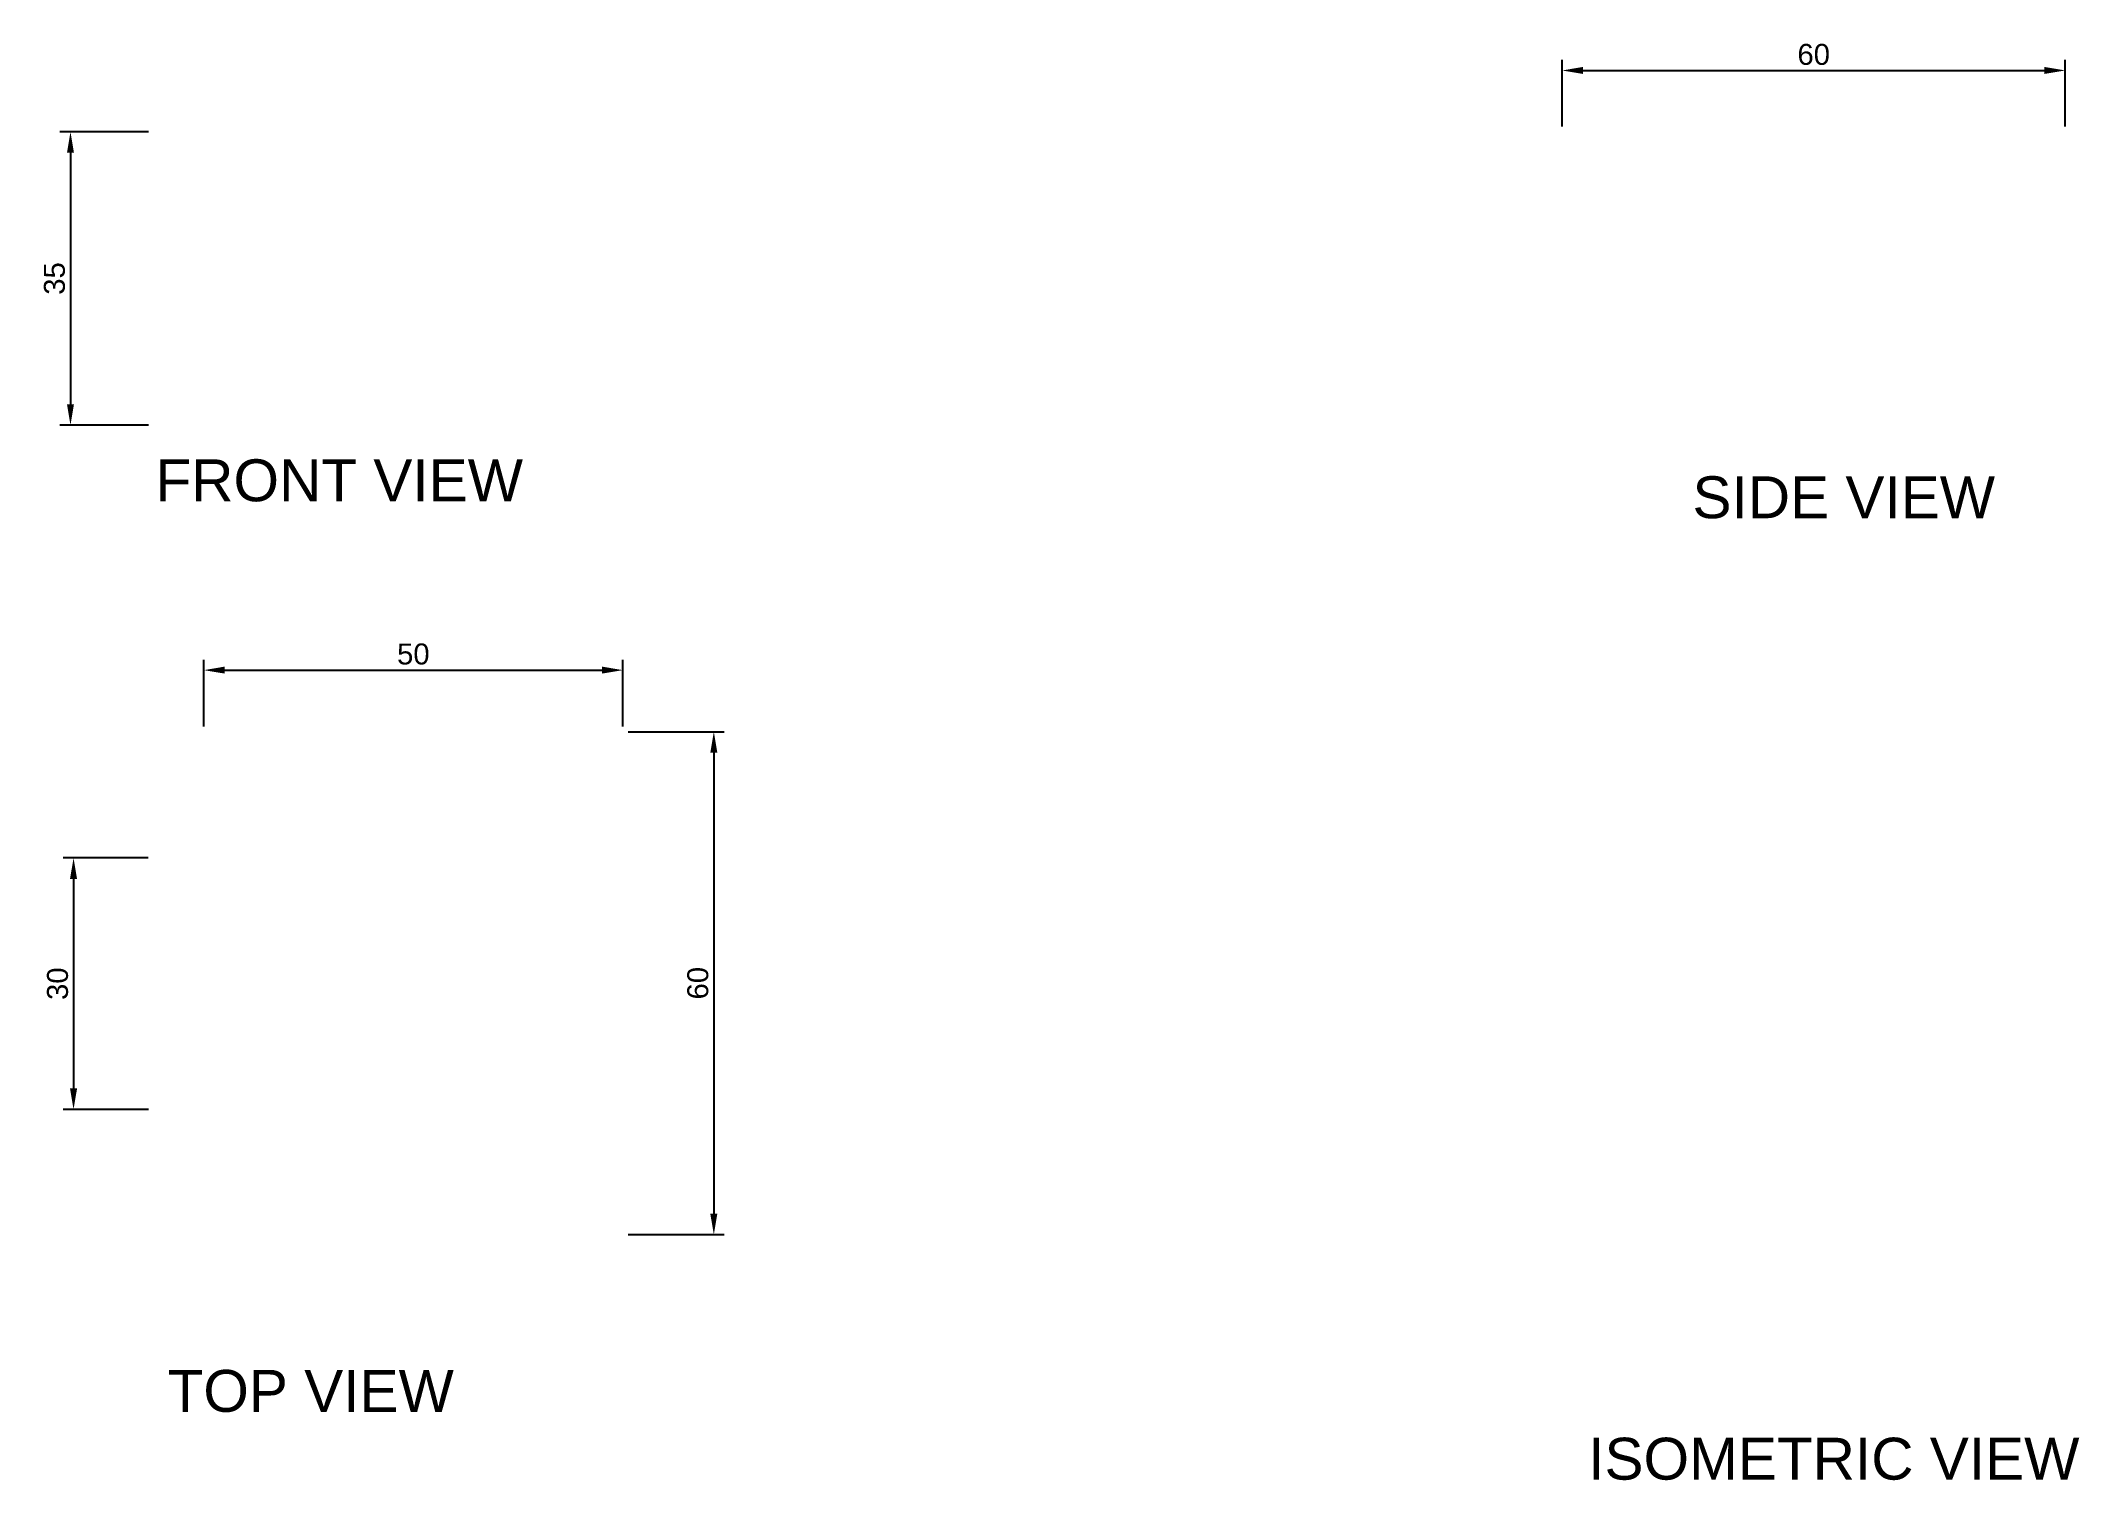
# Paper-space layout '7.1' of a CAD drawing. Header units: millimetres. Extents: x 13 to 256, y 20 to 192.
import ezdxf

# ---------------------------------------------------------------- set-up
doc = ezdxf.new("R2010")
doc.units = ezdxf.units.MM
doc.styles.get("Standard").update_dxf_attribs({"font": 'arial.ttf'})
doc.dimstyles.new('ISO-25', dxfattribs={"dimtxt": 2.5, "dimasz": 2.5, "dimexe": 1.25, "dimexo": 0.625, "dimtad": 1, "dimtxsty": 'Standard', "dimcen": 2.5, "dimadec": 0, "dimazin": 0, "dimtfac": 1, "dimtmove": 0, "dimatfit": 3, "dimfxl": 1, "dimarcsym": 0})

# ---------------------------------------------------------------- blocks, each defined once
blk = doc.blocks.new('*D14')
at = {"color": 0, "lineweight": -2, "transparency": 16777216}
for p, q in [((25.65, 181.16), (15.09, 181.16)), ((16.34, 178.66), (16.34, 148.66)), ((25.65, 146.16), (15.09, 146.16))]:
    blk.add_line(p, q, dxfattribs=at)
at = {"color": 0, "transparency": 16777216}
for points in [[(15.93, 178.66), (16.76, 178.66), (16.34, 181.16)], [(15.93, 148.66), (16.76, 148.66), (16.34, 146.16)]]:
    blk.add_solid(points, dxfattribs=at)
at = {"layer": 'Defpoints', "color": 0, "transparency": 16777216}
for p in [(26.27, 181.16), (16.34, 146.16), (26.27, 146.16)]:
    blk.add_point(p, dxfattribs=at)
at = {"color": 0, "transparency": 16777216, "insert": (14.44, 163.66), "char_height": 2.5, "attachment_point": 5, "rotation": 90}
blk.add_mtext('35', dxfattribs=at)
blk = doc.blocks.new('*D16')
at = {"color": 0, "lineweight": -2, "transparency": 16777216}
for p, q in [((194.27, 181.79), (194.27, 189.73)), ((254.27, 181.79), (254.27, 189.73)), ((196.77, 188.48), (251.77, 188.48))]:
    blk.add_line(p, q, dxfattribs=at)
at = {"color": 0, "transparency": 16777216}
for points in [[(196.77, 188.9), (196.77, 188.06), (194.27, 188.48)], [(251.77, 188.9), (251.77, 188.06), (254.27, 188.48)]]:
    blk.add_solid(points, dxfattribs=at)
at = {"layer": 'Defpoints', "color": 0, "transparency": 16777216}
for p in [(254.27, 188.48), (194.27, 181.16), (254.27, 181.16)]:
    blk.add_point(p, dxfattribs=at)
at = {"color": 0, "transparency": 16777216, "insert": (224.27, 190.38), "char_height": 2.5, "attachment_point": 5}
blk.add_mtext('60', dxfattribs=at)
blk = doc.blocks.new('*D17')
at = {"color": 0, "lineweight": -2, "transparency": 16777216}
for p, q in [((25.61, 94.52), (15.46, 94.52)), ((16.71, 92.02), (16.71, 67.02)), ((25.65, 64.52), (15.46, 64.52))]:
    blk.add_line(p, q, dxfattribs=at)
at = {"color": 0, "transparency": 16777216}
for points in [[(16.29, 92.02), (17.13, 92.02), (16.71, 94.52)], [(16.29, 67.02), (17.13, 67.02), (16.71, 64.52)]]:
    blk.add_solid(points, dxfattribs=at)
at = {"layer": 'Defpoints', "color": 0, "transparency": 16777216}
for p in [(26.24, 94.52), (16.71, 64.52), (26.27, 64.52)]:
    blk.add_point(p, dxfattribs=at)
at = {"color": 0, "transparency": 16777216, "insert": (14.81, 79.52), "char_height": 2.5, "attachment_point": 5, "rotation": 90}
blk.add_mtext('30', dxfattribs=at)
blk = doc.blocks.new('*D18')
at = {"color": 0, "lineweight": -2, "transparency": 16777216}
for p, q in [((32.24, 110.21), (32.24, 118.18)), ((34.74, 116.93), (79.74, 116.93)), ((82.24, 110.21), (82.24, 118.18))]:
    blk.add_line(p, q, dxfattribs=at)
at = {"color": 0, "transparency": 16777216}
for points in [[(34.74, 117.35), (34.74, 116.52), (32.24, 116.93)], [(79.74, 117.35), (79.74, 116.52), (82.24, 116.93)]]:
    blk.add_solid(points, dxfattribs=at)
at = {"layer": 'Defpoints', "color": 0, "transparency": 16777216}
for p in [(82.24, 116.93), (32.24, 109.58), (82.24, 109.58)]:
    blk.add_point(p, dxfattribs=at)
at = {"color": 0, "transparency": 16777216, "insert": (57.24, 118.84), "char_height": 2.5, "attachment_point": 5}
blk.add_mtext('50', dxfattribs=at)
blk = doc.blocks.new('*D19')
at = {"color": 0, "lineweight": -2, "transparency": 16777216}
for p, q in [((82.86, 109.58), (94.33, 109.58)), ((93.08, 107.08), (93.08, 52.08)), ((82.86, 49.58), (94.33, 49.58))]:
    blk.add_line(p, q, dxfattribs=at)
at = {"color": 0, "transparency": 16777216}
for points in [[(92.66, 107.08), (93.5, 107.08), (93.08, 109.58)], [(92.66, 52.08), (93.5, 52.08), (93.08, 49.58)]]:
    blk.add_solid(points, dxfattribs=at)
at = {"layer": 'Defpoints', "color": 0, "transparency": 16777216}
for p in [(82.24, 109.58), (82.24, 49.58), (93.08, 49.58)]:
    blk.add_point(p, dxfattribs=at)
at = {"color": 0, "transparency": 16777216, "insert": (91.18, 79.58), "char_height": 2.5, "attachment_point": 5, "rotation": 90}
blk.add_mtext('60', dxfattribs=at)

psp = doc.layouts.new('7.1')

# ---------------------------------------------------------------- texts
for s, p in [('FRONT VIEW', (26.477, 137.08)), ('SIDE VIEW', (209.809, 135.058)), ('TOP VIEW', (27.923, 28.438)), ('ISOMETRIC VIEW', (197.375, 20.348))]:
    psp.add_text(s, height=5).set_placement(p)

# ---------------------------------------------------------------- dimensions: what is measured, and where the dimension line sits
for base, p1, p2, picture, middle in [((254.267, 188.481), (194.267, 181.163), (254.267, 181.163), '*D16', (224.267, 190.382)), ((82.236, 116.934), (32.236, 109.581), (82.236, 109.581), '*D18', (57.236, 118.835))]:
    dim = psp.add_linear_dim(base=base, p1=p1, p2=p2, dimstyle='ISO-25', override={"dimlfac": -1})
    dim.commit()
    dim.dimension.update_dxf_attribs({"geometry": picture, "text_midpoint": middle})
for base, p1, p2, picture, middle in [((16.343, 146.163), (26.274, 181.163), (26.274, 146.163), '*D14', (14.441, 163.663)), ((93.08, 49.581), (82.236, 109.581), (82.236, 49.581), '*D19', (91.179, 79.581)), ((16.709, 64.518), (26.237, 94.518), (26.274, 64.518), '*D17', (14.806, 79.518))]:
    dim = psp.add_linear_dim(base=base, p1=p1, p2=p2, angle=90, dimstyle='ISO-25', override={"dimlfac": -1})
    dim.commit()
    dim.dimension.update_dxf_attribs({"geometry": picture, "text_midpoint": middle})

doc.saveas('drawing.dxf')
